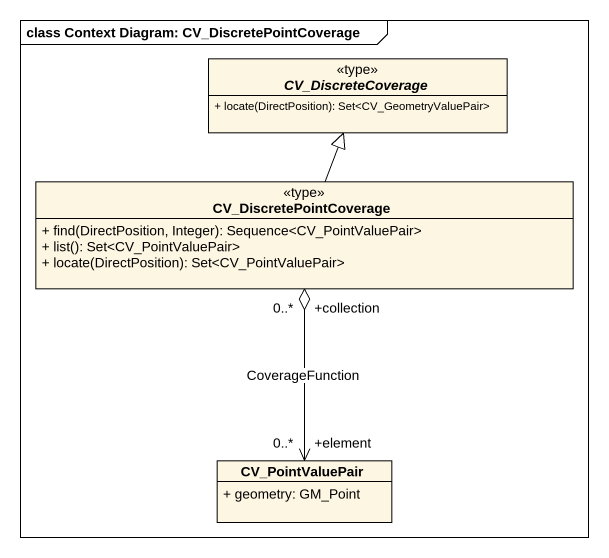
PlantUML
@startuml
mainframe class Context Diagram: CV_DiscretePointCoverage
hide circle
hide empty members
skinparam classAttributeIconSize 0
abstract class CV_DiscreteCoverage <<type>> {
  + locate(DirectPosition): Set<CV_GeometryValuePair>
}
class CV_DiscretePointCoverage <<type>> {
  + find(DirectPosition, Integer): Sequence<CV_PointValuePair>
  + list(): Set<CV_PointValuePair>
  + locate(DirectPosition): Set<CV_PointValuePair>
}
class CV_PointValuePair {
  + geometry: GM_Point
}
CV_DiscretePointCoverage -up-|> CV_DiscreteCoverage
CV_DiscretePointCoverage "+collection\n0..*" o--> "+element\n0..*" CV_PointValuePair : CoverageFunction
@enduml
